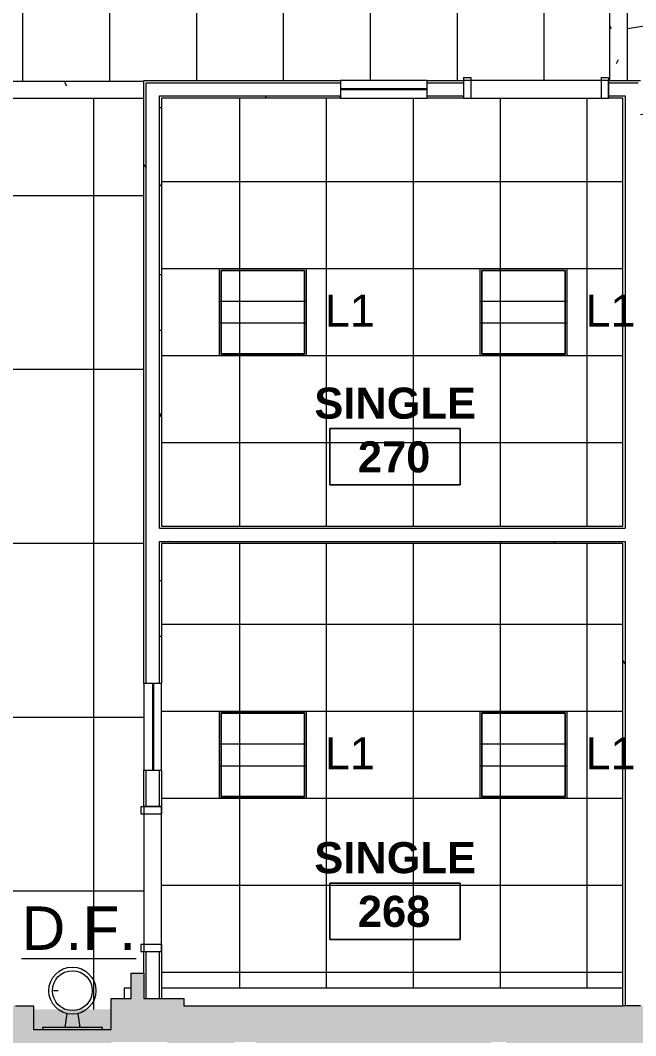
# Model space of a CAD drawing. Header units: inches. Extents: x -24 to 3083, y 122 to 13691.
# Drawn here: x 1367.6 to 1537.6, y 12991.9 to 13272.1 of the extents above; entities that cross this region are included whole.
import ezdxf

# ---------------------------------------------------------------- set-up
doc = ezdxf.new("R2010")
doc.units = ezdxf.units.IN
doc.header["$MEASUREMENT"] = 0
for name, color, linetype, lineweight in [('X2$0$A-AREA-IDEN', 2, 'Continuous', 9), ('X2$0$A-CLNG', 13, 'Continuous', 13), ('X2$0$A-CLNG-PATT', 13, 'Continuous', 13), ('X2$0$A-DETL-GENF', 92, 'Continuous', 9), ('X2$0$A-DOOR', 31, 'Continuous', 13), ('X2$0$A-DOOR-FRAM', 31, 'Continuous', 20), ('X2$0$A-GLAZ', 151, 'Continuous', 13), ('X2$0$A-Plmb', 7, 'Continuous', 9), ('X2$0$A-WALL', 113, 'Continuous', 13), ('X2$0$A-WALL-PATT', 111, 'Continuous', 13), ('X2$0$E-LITE-EQPM', 33, 'Continuous', 9), ('X2$0$E-LITE-EQPM-IDEN', 33, 'Continuous', 9), ('X2$0$I-WALL', 2, 'Continuous', 9), ('X2$0$Plaza America BA02$0$51', 7, 'Continuous', 9), ('X2$0$Plaza America_Tower 1_2nd Floor -REVIT_dwg', 8, 'Continuous', 9)]:
    doc.layers.add(name, color=color, linetype=linetype, lineweight=lineweight)
doc.styles.add('X2$0$Arial_2', font='arial.ttf', dxfattribs={"width": 1.000761027073799, "height": 11.990375})
doc.styles.add('X2$0$Arial_3', font='arial.ttf', dxfattribs={"height": 8.85179640718562})
doc.styles.add('X2$0$Swis721 Lt BT_B', font='', dxfattribs={"height": 8.583975346687202})
doc.styles.get('X2$0$Swis721 Lt BT_B').set_extended_font_data('Swis721 Lt BT', bold=True)
pattern_1 = [(0, (0, 0), (30.72, 7.68), [1.267, -21.773, 1.267, -21.773, -122.88]), (0, (0, 0), (30.72, 7.68), [-46.08, 1.267, -44.813, 1.267, -21.773, -53.76]), (0, (0, 0), (30.72, 7.68), [-115.2, 1.267, -14.093, 1.267, -37.133]), (120, (11.52, 3.84), (-22.01107510106448, 22.76430040425796), [1.267, -21.773, 1.267, -21.773, -122.88]), (120, (11.52, 3.84), (-22.01107510106448, 22.76430040425796), [-46.07999999999999, 1.267, -44.813, 1.267, -21.773, -53.75999999999999]), (120, (11.52, 3.84), (-22.01107510106448, 22.76430040425796), [-115.2, 1.267, -14.093, 1.267, -37.133]), (240, (15.36, 19.2), (-8.708924898935503, -30.44430040425795), [1.267, -21.773, 1.267, -21.773, -122.88]), (240, (15.36, 19.2), (-8.708924898935503, -30.44430040425795), [-46.08, 1.267, -44.813, 1.267, -21.773, -53.76]), (240, (15.36, 19.2), (-8.708924898935503, -30.44430040425795), [-115.2, 1.267, -14.093, 1.267, -37.133])]

# ---------------------------------------------------------------- blocks, each defined once
blk = doc.blocks.new('X2$0$Plaza America_Tower 1_2nd Floor -REVIT_dwg-5250115-FIRST FLOOR')
at = {"layer": 'X2$0$A-Plmb', "color": 253}
for p, q in [((26319.6254793133, 13004.2832614842), (26318.3731043133, 13004.2832614842)), ((26322.05147931329, 12997.9895114842), (26321.5084793133, 12994.1167614842)), ((26325.0994793133, 12997.9895114842), (26325.64247931329, 12994.1167614842)), ((26331.86097931332, 12993.60838648461), (26331.86097931332, 12994.10726148421))]:
    blk.add_line(p, q, dxfattribs=at)
at = {"layer": 'X2$0$A-Plmb', "color": 253, "flags": 128}
blk.add_lwpolyline([(26331.86097931332, 12994.10726148421), (26315.29010431333, 12994.10726148421), (26315.29010431333, 12993.60838648461)], dxfattribs=at)
at = {"layer": 'X2$0$A-Plmb', "color": 253}
for major_axis, ratio in [((6.499739740011137, 0), 0.9992401695747256), ((5.499779780006065, 0), 0.9992401695756156)]:
    blk.add_ellipse((26323.57549938387, 13004.28319587364), major_axis=major_axis, ratio=ratio, dxfattribs=at)
at = {"layer": 'X2$0$Plaza America BA02$0$51', "insert": (26309.53467328511, 13027.53277455905), "char_height": 11.990375, "width": 37.59542857142856, "attachment_point": 1, "line_spacing_factor": 0.9385317878468564, "style": 'X2$0$Arial_2'}
blk.add_mtext('\\LD.F.', dxfattribs=at)
blk = doc.blocks.new('X2$0$Single Flush - OTJ_SOLIDFLUSH_ALUM-4900816-FIRST FLOOR')
at = {"layer": 'X2$0$A-DOOR-FRAM'}
for p, q in [((-20.00000000000034, -3.312499999999999), (-20.00000000000034, 2.4375)), ((-20.00000000000034, 2.437499999999999), (-18.00000000000034, 2.437499999999999)), ((-18.00000000000034, -3.312499999999999), (-18.00000000000034, 2.4375)), ((18.00000399999976, -3.312499999999999), (18.00000399999976, 2.4375)), ((18.00000399999976, 2.437499999999999), (20.00000399999975, 2.437499999999999)), ((20.00000399999975, -3.312499999999999), (20.00000399999975, 2.4375)), ((-20.00000000000034, -3.312499999999999), (-18.00000000000034, -3.312499999999999)), ((18.00000399999976, -3.312499999999999), (20.00000399999975, -3.312499999999999))]:
    blk.add_line(p, q, dxfattribs=at)
blk = doc.blocks.new('X2$0$Frameless opening with glazing - 24_ x 96_-4900874-FIRST FLOOR')
at = {"layer": 'X2$0$A-GLAZ', "lineweight": 30}
blk.add_line((-13.5000000000001, 0.06250000000124077), (10.49999999999988, 0.06250000000124077), dxfattribs=at)
blk = doc.blocks.new('X2$0$Single Flush - OTJ_SOLIDFLUSH_ALUM-4900275-FIRST FLOOR')
at = {"layer": 'X2$0$A-DOOR-FRAM'}
for p, q in [((-20.00000000000034, 3.312499999999999), (-20.00000000000034, -2.4375)), ((-20.00000000000034, 3.312499999999999), (-18.00000000000034, 3.312499999999999)), ((-18.00000000000034, 3.312499999999999), (-18.00000000000034, -2.4375)), ((18.00000399999976, 3.312499999999999), (18.00000399999976, -2.4375)), ((18.00000399999976, 3.312499999999999), (20.00000399999975, 3.312499999999999)), ((20.00000399999975, 3.312499999999999), (20.00000399999975, -2.4375)), ((-20.00000000000034, -2.437499999999999), (-18.00000000000034, -2.437499999999999)), ((18.00000399999976, -2.437499999999999), (20.00000399999975, -2.437499999999999))]:
    blk.add_line(p, q, dxfattribs=at)
blk = doc.blocks.new('X2$0$L-Ceiling Light - Linear Box - 2_x2_-4960925-FIRST FLOOR')
at = {"layer": 'X2$0$E-LITE-EQPM'}
for p, q in [((-12, -11.99999999999904), (-12, 12.00000000000094)), ((-12, 12.00000000000094), (12, 12.00000000000094)), ((-12, -11.99999999999965), (-12, 12.00000000000037)), ((-12, 12.00000000000037), (11.99999999999999, 12.00000000000037)), ((-11.50000000000008, -11.49999999999979), (-11.50000000000008, 11.50000000000021)), ((-11.50000000000008, 11.50000000000021), (11.49999999999991, 11.50000000000021)), ((11.49999999999985, 11.50000000000037), (-11.50000000000013, 11.50000000000037)), ((-11.50000000000012, 11.50000000000037), (-11.50000000000013, -11.49999999999964)), ((11.49999999999991, 11.50000000000021), (11.49999999999991, -11.49999999999979)), ((11.49999999999985, -11.49999999999964), (11.49999999999985, 11.50000000000037)), ((12, 12.00000000000094), (12, -11.99999999999903)), ((11.99999999999999, 12.00000000000037), (11.99999999999999, -11.99999999999965)), ((-12.00000000000001, 3.00000000000094), (11.99999999999999, 3.00000000000094)), ((-12.00000000000001, -2.99999999999906), (11.99999999999999, -2.99999999999906)), ((12, -11.99999999999904), (-12, -11.99999999999904)), ((11.99999999999999, -11.99999999999965), (-12, -11.99999999999965)), ((11.49999999999991, -11.49999999999979), (-11.50000000000008, -11.49999999999979)), ((-11.50000000000013, -11.49999999999964), (11.49999999999985, -11.49999999999964))]:
    blk.add_line(p, q, dxfattribs=at)
blk = doc.blocks.new('X2$0$Room Tag - Room Name and Number-3379422-FIRST FLOOR')
at = {"layer": 'X2$0$A-AREA-IDEN'}
for p, q in [((-0.1880646717928032, -0.1635729993857746), (-0.1880646717928032, -0.001823739990654245)), ((-0.1880646717928032, -0.001823739990654244), (0.1869353282071967, -0.001823739990654244)), ((0.1869353282071967, -0.001823739990655456), (-0.1880646717928029, -0.001823739990654244)), ((-0.1880646717928029, -0.001823739990654251), (-0.1880646717928032, -0.1635729993857734)), ((0.1869353282071967, -0.001823739990654244), (0.1869353282071967, -0.1635729993857746)), ((0.1869353282071964, -0.1635729993857746), (0.1869353282071967, -0.001823739990655458)), ((0.1869353282071967, -0.1635729993857746), (-0.1880646717928032, -0.1635729993857746)), ((-0.1880646717928032, -0.1635729993857734), (0.1869353282071964, -0.1635729993857746))]:
    blk.add_line(p, q, dxfattribs=at)
blk = doc.blocks.new('X2')
at = {"layer": 'X2$0$A-CLNG-PATT'}
h = blk.add_hatch(dxfattribs=at)
h.set_pattern_fill('FP2_75', color=256, style=0, pattern_type=2)
h.set_pattern_definition([(8.816, (26623.168, 13323.519), (3.678283097751899, -23.71645490904559), []), (278.816, (26623.168, 13323.519), (-23.71645490904559, -3.678283097751898), [])])
h.paths.add_polyline_path([(26480.49472931332, 13231.34562212591), (26589.37664213085, 13247.47766195044), (26585.60738466532, 13271.78206923586), (26763.60355800329, 13300.9885708786), (26773.93272931331, 13300.9885708786), (26773.93272931331, 13368.11514031464), (26476.93222931332, 13324.11128540496), (26476.93222931332, 13255.48063648422), (26480.49472931332, 13255.48063648422), (26480.49472931332, 13232.1995192055)], flags=0)
h = blk.add_hatch(dxfattribs=at)
h.set_pattern_fill('FP2_73', color=256, style=0, pattern_type=2)
h.set_pattern_definition([(0, (26592.307, 13061.429), (0, -24), []), (270, (26592.307, 13061.429), (-24, -1.469576158976824e-15), [])])
h.paths.add_polyline_path([(25723.63397931333, 12447.98330596964), (25768.07147931332, 12447.98330596964), (25768.07147931332, 13255.29313648422), (26343.35355800332, 13255.29313648422), (26343.35355800332, 13255.48063648422), (26472.05722931332, 13255.48063648422), (26472.05722931332, 13324.11357087861), (25712.25897931333, 13324.11357087861), (25712.25897931333, 12447.98330596964)], flags=0)
h = blk.add_hatch(dxfattribs=at)
h.set_pattern_fill('FP2_1', color=256, style=0, pattern_type=2)
h.set_pattern_definition(pattern_1)
h.paths.add_polyline_path([(26476.93222931332, 13255.48063648422), (26476.93222931332, 13324.11128540496), (26472.05722931332, 13324.11128540496), (26472.05722931332, 13255.48063648422), (26476.24472931331, 13255.48063648422)], flags=0)
h = blk.add_hatch(dxfattribs=at)
h.set_pattern_fill('FP2_1', color=256, style=0, pattern_type=2)
h.set_pattern_definition(pattern_1)
h.paths.add_polyline_path([(26308.5754993839, 13250.60563648422), (26343.35355800332, 13250.60563648422), (26343.35355800332, 13255.29313648422), (26044.09722931323, 13255.29313648422), (26044.09722931323, 13250.60563648422), (26304.57549938391, 13250.60563648422)], flags=0)
h = blk.add_hatch(dxfattribs=at)
h.set_pattern_fill('FP2_57', color=256, style=0, pattern_type=2)
h.set_pattern_definition([(90, (26179.893, 13031.78), (24, -1.469576158976824e-15), []), (0, (26179.893, 13031.78), (0, -48), [])])
h.paths.add_polyline_path([(26312.85355800328, 12999.10838648462), (26334.32435431332, 12999.10838648462), (26334.32435431332, 13002.10838648462), (26337.85355800328, 13002.10838648461), (26337.85355800328, 13004.95438648464), (26339.85355800332, 13004.95438648464), (26339.85355800332, 13009.10838648461), (26343.35355800332, 13009.10838648461), (26343.35355800332, 13250.60563648422), (26044.09722931323, 13250.60563648422), (26044.09722931323, 13002.10838648462), (26119.35355800328, 13002.10838648462), (26119.35355800328, 13000.10838648461), (26304.35355800332, 13000.11078297586), (26304.35355800332, 13008.85838648461), (26307.85355800332, 13008.85838648461), (26307.85355800332, 13006.77799691365), (26308.5754993839, 13006.77799691365), (26308.5754993839, 13000.10838648461), (26312.85355800326, 13000.10838648461)], flags=0)
h.paths.add_polyline_path([(26275.89251309693, 13033.9050114844), (26275.89251309693, 13221.6550114844), (26280.92376309696, 13221.6550114844), (26280.92376309696, 13033.9050114844)], flags=0)
h.paths.add_polyline_path([(26107.89251309694, 13033.90501148444), (26102.8612630969, 13033.90501148444), (26102.8612630969, 13221.65501148444), (26107.89251309694, 13221.65501148444), (26107.89251309694, 13039.95288662065)], flags=0)
h = blk.add_hatch(dxfattribs=at)
h.set_pattern_fill('FP2_4', color=256, style=0, pattern_type=2)
h.set_pattern_definition([(0, (26412.182, 13203.573), (0, -24), []), (270, (26412.182, 13203.573), (-24, -1.469576158976824e-15), [])])
h.paths.add_polyline_path([(26475.61972931332, 13132.54076148421), (26475.61972931332, 13250.60563648422), (26348.22855800332, 13250.60563648422), (26348.22855800332, 13132.54076148421), (26424.18203642479, 13132.54076148421)], flags=0)
h = blk.add_hatch(dxfattribs=at)
h.set_pattern_fill('FP2_5', color=256, style=0, pattern_type=2)
h.set_pattern_definition([(180, (26412.182, 13081.385), (2.939152317953648e-15, 24), []), (90, (26412.182, 13081.385), (24, -1.469576158976824e-15), [])])
h.paths.add_polyline_path([(26348.22855800332, 13004.95438648464), (26475.61972931332, 13004.95438648464), (26475.61972931332, 13127.66576148421), (26348.22855800332, 13127.66576148421), (26348.22855800332, 13015.10326148421)], flags=0)
at = {"layer": 'X2$0$A-DETL-GENF'}
h = blk.add_hatch(color=9, dxfattribs=at)
h.paths.add_polyline_path([(27246.59947931331, 12643.66863648421), (27286.5994793133, 12643.66863648421), (27286.5994793133, 12644.85613648421), (27288.2869793133, 12644.85613648421), (27288.2869793133, 12862.26238648461), (27198.54085431331, 12862.26238648461), (27198.54085431331, 12644.85613648421), (27246.59947931331, 12644.85613648421)], flags=0)
h.paths.add_polyline_path([(26980.31997931332, 12643.66863648421), (27050.3199793133, 12643.66863648421), (27050.3199793133, 12659.84138648421), (27089.91972931332, 12659.84138648421), (27089.91972931332, 12683.40751148421), (27093.41972931332, 12683.40751148421), (27093.41972931332, 12644.85613648421), (27193.91585431332, 12644.85613648421), (27193.91585431332, 12726.41313648421), (27189.91610431331, 12726.41313648421), (27189.91610431331, 12733.41313648421), (27193.91585431332, 12733.41313648421), (27193.91585431332, 12916.76076148421), (27253.71722187684, 12916.76076148421), (27253.71722187684, 12996.10838648464), (27073.92072931332, 12996.10838648464), (27073.92072931332, 12862.86638648421), (27133.91835431331, 12862.86638648421), (27133.91835431331, 12859.36638648421), (27097.91972931331, 12859.36638648421), (27097.91972931331, 12733.40751148421), (27144.91785431332, 12733.40751148421), (27144.91785431332, 12726.40751148422), (27093.41972931332, 12726.40751148422), (27093.41972931332, 12723.40751148422), (27089.91972931332, 12723.40751148422), (27089.91972931332, 12757.38826148421), (27088.42172931332, 12757.38826148421), (27088.42172931332, 12760.88826148421), (27089.91972931332, 12760.88826148421), (27089.91972931332, 12859.36638648421), (27047.92172931331, 12859.36638648421), (27047.92172931331, 12814.87713648421), (27044.4217293133, 12814.87713648421), (27044.4217293133, 12859.36638648421), (26991.68560431332, 12859.36638648421), (26991.68610431332, 12771.37713648421), (27044.42172931331, 12771.37713648421), (27044.42172931331, 12774.87713648421), (27047.92172931331, 12774.87713648421), (27047.92172931331, 12760.88826148421), (27048.42172931331, 12760.88826148421), (27048.42172931331, 12757.38826148421), (26980.31997931332, 12757.36351148421), (26980.31997931332, 12734.56538648422), (26976.81997931331, 12734.56538648422), (26976.81997931331, 12757.36351148421), (26976.18610431332, 12757.38826148421), (26976.18610431332, 12784.36351148421), (26971.67410431331, 12784.36351148421), (26971.67410431331, 12788.36351148421), (26988.18560431332, 12788.36351148421), (26988.18560431332, 12862.86638648421), (27049.92160431331, 12862.86638648421), (27049.92160431331, 12996.10838648464), (26900.42760431331, 12996.10838648464), (26900.42760431331, 12815.84151148421), (26895.42835431332, 12815.84151148421), (26895.42835431332, 12788.36351148421), (26931.67410431331, 12788.36351148421), (26931.67410431331, 12784.36351148421), (26895.42835431332, 12784.36351148421), (26895.42835431332, 12765.13213648421), (26883.42835431331, 12765.13213648421), (26883.42835431331, 12692.31538648422), (26976.81997931331, 12692.31538648422), (26976.81997931331, 12694.56538648421), (26980.31997931332, 12694.56538648421), (26980.31997931332, 12645.98113648421)], flags=0)
h.paths.add_polyline_path([(27052.31997931331, 12643.66863648421), (27089.91972931332, 12643.66863648421), (27089.91972931332, 12657.84138648421), (27052.31997931331, 12657.84138648421), (27052.31997931331, 12644.85613648421)], flags=0)
h.paths.add_polyline_path([(27293.29203642479, 12644.85613648421), (27295.9539850142, 12644.85613648421), (27295.9539850142, 12862.26238648461), (27292.91197931331, 12862.26238648461), (27292.91197931331, 12644.85613648421)], flags=0)
h.paths.add_polyline_path([(27300.5789850142, 12644.85613648421), (27306.55066603611, 12644.85613648421), (27306.55066603611, 12862.26238648461), (27300.5789850142, 12862.26238648461), (27300.5789850142, 12676.50770592319)], flags=0)
h.paths.add_polyline_path([(26810.83338772923, 12645.98113648421), (26879.92835431331, 12645.98113648421), (26879.92835431331, 12765.13213648421), (26780.35355800329, 12765.13213648421), (26780.35355800329, 12732.41863648421), (26775.35355800329, 12732.41863648421), (26775.35355800329, 12690.91863648422), (26780.35355800329, 12690.91863648422), (26780.35355800329, 12645.98113648421), (26794.68595824558, 12645.98113648421)], flags=0)
h.paths.add_polyline_path([(26883.42835431331, 12645.98113648421), (26976.81997931331, 12645.98113648421), (26976.81997931331, 12656.84088648421), (26883.42835431331, 12656.84088648421), (26883.42835431331, 12646.14370272185)], flags=0)
h.paths.add_polyline_path([(26976.81997931331, 12660.34088648421), (26976.81997931331, 12688.81538648422), (26883.42835431331, 12688.81538648422), (26883.42835431331, 12660.34088648421), (26945.64803642479, 12660.34088648421)], flags=0)
h.paths.add_polyline_path([(27036.43610431332, 12762.38826148421), (27036.43610431332, 12766.37713648421), (26991.68610431332, 12766.37713648421), (26991.68610431332, 12762.38826148421), (27032.55903642479, 12762.38826148421)], flags=0)
h.paths.add_polyline_path([(26098.46656439986, 12767.10838648462), (26110.70885431332, 12767.10838648462), (26110.70885431332, 12996.10838648462), (26095.35355800328, 12996.10838648462), (26095.35355800328, 12767.10838648462)], flags=0)
h.paths.add_polyline_path([(26201.95522931333, 12767.10838648462), (26205.33022931333, 12767.10838648462), (26205.33022931333, 12996.10838648461), (26159.42397931332, 12996.10838648461), (26159.42397931332, 12999.10838648462), (26119.42397931333, 12999.10838648462), (26119.42397931333, 12996.10838648462), (26115.33385431332, 12996.10838648462), (26115.35355800328, 12767.10838648462), (26201.65835583323, 12767.10838648462)], flags=0)
h.paths.add_polyline_path([(26337.27103642479, 12767.10838648462), (26439.82085431332, 12767.10838648462), (26439.82085431332, 12789.08701148421), (26502.06797931332, 12789.08701148421), (26502.06797931332, 12843.66188648421), (26462.69047931332, 12843.66188648421), (26462.69047931332, 12913.61226148421), (26502.06797931332, 12913.61226148421), (26502.06797931332, 12971.12238648421), (26439.32072931332, 12971.12238648421), (26439.32072931332, 12990.10838648461), (26374.30615581538, 12990.10838648461), (26374.30615581538, 12915.82568639083), (26312.85355800328, 12915.82568639083), (26312.85355800328, 12767.10838648462), (26336.01772931333, 12767.10838648462)], flags=0)
h.paths.add_polyline_path([(26243.33214295422, 12767.10838648462), (26308.85355800328, 12767.10838648462), (26308.85355800328, 12813.56101148421), (26233.14272931333, 12813.56101148421), (26233.14272931333, 12767.10838648462), (26241.58214295422, 12767.10838648462)], flags=0)
h.paths.add_polyline_path([(26461.79947931291, 12767.10838648462), (26502.06797931332, 12767.10838648462), (26502.06797931332, 12785.08701148421), (26443.82085431332, 12785.08701148421), (26443.82085431332, 12767.10838648462)], flags=0)
h.paths.add_polyline_path([(26229.64272931333, 12767.10838648462), (26229.64272931333, 12813.56101148421), (26209.95522931332, 12813.56101148421), (26209.95522931332, 12767.10838648462)], flags=0)
h.paths.add_polyline_path([(26780.35355800329, 12775.13213648421), (26881.42835431332, 12775.13213648421), (26881.42835431332, 12878.22588648421), (26780.35355800329, 12878.22588648421), (26780.35355800329, 12849.03588648421), (26775.35355800329, 12849.03588648421), (26775.35355800329, 12807.53588648421), (26780.35355800329, 12807.53588648421), (26780.35355800329, 12794.48270592318)], flags=0)
h.paths.add_polyline_path([(26612.74259020637, 12776.10838648461), (26613.35355800331, 12776.10838648461), (26613.35355800332, 12808.85838648461), (26619.35355800331, 12808.85838648461), (26619.35355800331, 12850.35838648461), (26613.35355800332, 12850.35838648461), (26613.35355800332, 12878.07188648421), (26523.81747931332, 12878.07188648421), (26523.81747931332, 12776.10838648461), (26612.10669087108, 12776.10838648461)], flags=0)
h.paths.add_polyline_path([(26520.31747931332, 12776.10838648461), (26520.31747931332, 12990.10838648461), (26512.06797931333, 12990.10838648461), (26512.06797931333, 12776.10838648461)], flags=0)
h.paths.add_polyline_path([(26211.74292713884, 12817.56101148421), (26308.85355800328, 12817.56101148421), (26308.85355800328, 12937.10801148421), (26312.85355800328, 12937.10801148421), (26312.85355800328, 12921.82568639083), (26368.30615581538, 12921.82568639083), (26368.30615581538, 12990.10838648461), (26349.82435431332, 12990.10838648461), (26349.82435431332, 12980.61801148421), (26312.85355800328, 12980.61801148421), (26312.85355800328, 12977.10801148421), (26308.85355800328, 12977.10801148421), (26308.85355800328, 12996.10838648461), (26291.85355800333, 12996.10838648461), (26291.85355800333, 12999.10838648462), (26251.85355800333, 12999.10838648462), (26251.85355800333, 12996.10838648461), (26209.95522931332, 12996.10838648461), (26209.95522931332, 12817.56101148421)], flags=0)
h.paths.add_polyline_path([(26502.06797931332, 12847.66188648421), (26502.06797931332, 12909.61226148421), (26466.69047931332, 12909.61226148421), (26466.69047931332, 12847.66188648421), (26494.37191009264, 12847.66188648421)], flags=0)
h.paths.add_polyline_path([(27066.92072931332, 12862.86638648421), (27066.92072931332, 12996.10838648464), (27056.92160431331, 12996.10838648464), (27056.92160431331, 12862.86638648421)], flags=0)
h.paths.add_polyline_path([(27198.54085431331, 12866.88738648461), (27270.72360431331, 12866.88738648461), (27270.72360431331, 12996.10838648464), (27261.71722187684, 12996.10838648464), (27261.71722187684, 12912.76076148421), (27198.54085431331, 12912.76076148421), (27198.54085431331, 12885.77753788716)], flags=0)
h.paths.add_polyline_path([(26523.81747931332, 12882.07188648421), (26613.35355800332, 12882.07188648421), (26613.35355800332, 12911.35838648462), (26619.35355800331, 12911.35838648462), (26619.35355800331, 12952.85838648462), (26613.35355800332, 12952.85838648462), (26613.35355800332, 12984.10838648461), (26615.35355800332, 12984.10838648461), (26615.35355800332, 12990.10838648461), (26523.81747931332, 12990.10838648461), (26523.81747931332, 12909.73338648462)], flags=0)
h.paths.add_polyline_path([(26781.81795485483, 12882.22588648421), (26881.42835431332, 12882.22588648421), (26881.42835431332, 12986.10838648464), (26780.35355800329, 12986.10838648464), (26780.35355800329, 12957.76501148424), (26775.35355800329, 12957.76501148424), (26775.35355800329, 12916.26501148424), (26780.35355800329, 12916.26501148424), (26780.35355800329, 12882.22588648421)], flags=0)
h.paths.add_polyline_path([(26443.32072931333, 12975.12238648421), (26502.06797931332, 12975.12238648421), (26502.06797931332, 12990.10838648461), (26443.32072931333, 12990.10838648461)], flags=0)
h.paths.add_polyline_path([(26312.85355800328, 12985.61801148421), (26334.32435431332, 12985.61801148421), (26334.32435431332, 12988.60838648461), (26312.85355800328, 12988.60838648461)], flags=0)
h.paths.add_polyline_path([(26334.32435431332, 12993.60838648461), (26334.32435431332, 12999.10838648462), (26312.85355800328, 12999.10838648462), (26312.85355800328, 12993.60838648461), (26317.02282415781, 12993.60838648461)], flags=0)
at = {"layer": 'X2$0$A-WALL-PATT', "lineweight": 9}
h = blk.add_hatch(dxfattribs=at)
h.set_pattern_fill('FP2_1', color=256, style=0, pattern_type=2)
h.set_pattern_definition(pattern_1)
h.paths.add_polyline_path([(26343.97855800332, 13002.10838648461), (26343.97855800332, 13015.10326148421), (26343.35355800332, 13015.10326148421), (26343.35355800332, 13002.10838648462)], flags=0)
h.paths.add_polyline_path([(26343.35355800332, 13055.10326148421), (26343.97855800332, 13055.10326148421), (26343.97855800332, 13065.10326148421), (26343.35355800332, 13065.10326148421)], flags=0)
h.paths.add_polyline_path([(26343.97855800332, 13089.10326148421), (26343.97855800332, 13255.48063648422), (26343.35355800332, 13255.48063648422), (26343.35355800332, 13089.10326148421)], flags=0)
h = blk.add_hatch(dxfattribs=at)
h.set_pattern_fill('FP2_1', color=256, style=0, pattern_type=2)
h.set_pattern_definition(pattern_1)
h.paths.add_polyline_path([(26348.22855800332, 13002.10838648461), (26348.22855800332, 13015.10326148421), (26347.60355800332, 13015.10326148421), (26347.60355800332, 13002.10838648461)], flags=0)
h.paths.add_polyline_path([(26347.60355800332, 13055.10326148421), (26348.22855800332, 13055.10326148421), (26348.22855800332, 13065.10326148421), (26347.60355800332, 13065.10326148421)], flags=0)
h.paths.add_polyline_path([(26347.60355800332, 13089.10326148421), (26348.22855800332, 13089.10326148421), (26348.22855800332, 13128.29076148421), (26347.60355800332, 13128.27297669601), (26347.60355800332, 13127.66576148421)], flags=0)
h.paths.add_polyline_path([(26347.60355800332, 13131.91576148421), (26348.22855800332, 13131.91576148421), (26348.22855800332, 13251.23063648421), (26347.60355800332, 13251.23063648421), (26347.60355800332, 13132.54076148421)], flags=0)
h = blk.add_hatch(dxfattribs=at)
h.set_pattern_fill('FP2_1', color=256, style=0, pattern_type=2)
h.set_pattern_definition(pattern_1)
h.paths.add_polyline_path([(26421.61972931332, 13250.60563648422), (26431.61972931331, 13250.60563648422), (26431.61972931331, 13251.23063648421), (26421.61972931332, 13251.23063648421)], flags=0)
h.paths.add_polyline_path([(26348.22855800332, 13250.60563648422), (26397.61972931332, 13250.60563648422), (26397.61972931332, 13251.23063648421), (26348.22855800332, 13251.23063648421)], flags=0)
h.paths.add_polyline_path([(26472.05722931332, 13250.60563648422), (26476.24472931331, 13250.60563648422), (26476.24472931331, 13251.23063648421), (26471.61972931332, 13251.23063648421), (26471.61972931332, 13250.60563648422)], flags=0)
h = blk.add_hatch(dxfattribs=at)
h.set_pattern_fill('FP2_1', color=256, style=0, pattern_type=2)
h.set_pattern_definition(pattern_1)
h.paths.add_polyline_path([(26475.61972931332, 13000.10838648461), (26476.24472931331, 13000.10838648461), (26476.24472931331, 13128.29076148421), (26475.61972931332, 13128.29076148421), (26475.61972931332, 13000.35041643824)], flags=0)
h.paths.add_polyline_path([(26476.24472931331, 13131.91576148421), (26476.24472931331, 13250.60563648422), (26475.61972931332, 13250.60563648422), (26475.61972931332, 13131.91576148421)], flags=0)
h = blk.add_hatch(dxfattribs=at)
h.set_pattern_fill('FP2_1', color=256, style=0, pattern_type=2)
h.set_pattern_definition(pattern_1)
h.paths.add_polyline_path([(26475.61972931332, 13127.66576148421), (26475.61666696588, 13128.29076148421), (26348.22855800332, 13128.29076148421), (26348.22855800332, 13127.66576148421), (26424.18203642479, 13127.66576148421)], flags=0)
for points in [[(26343.35355800332, 13002.10838648461), (26343.35355800332, 13009.10838648461), (26339.85355800332, 13009.10838648461), (26339.85355800332, 13002.10838648461)], [(26349.82435431332, 12990.10838648461), (26354.35355800332, 12990.10838648461), (26354.35355800332, 13002.10838648461), (26334.32435431332, 13002.10838648462), (26334.32435431332, 12990.10838648461), (26348.22855800332, 12990.10838648461)], [(26354.35355800332, 12990.10838648461), (26615.35355800332, 12990.10838648461), (26615.35355800332, 13000.10838648462), (26354.35355800332, 13000.10838648461)], [(26334.32435431332, 12988.60838648461), (26334.32435431332, 12993.60838648461), (26312.85355800328, 12993.60838648461), (26312.85355800328, 12988.60838648461), (26314.25913967209, 12988.60838648461)]]:
    blk.add_hatch(color=7, dxfattribs=at).paths.add_polyline_path(points, flags=0)
h = blk.add_hatch(color=7, dxfattribs=at)
h.paths.add_polyline_path([(26205.33022931333, 12996.10838648461), (26251.85355800333, 12996.10838648461), (26251.85355800333, 13000.10838648461), (26159.42397931332, 13000.10838648461), (26159.42397931332, 12996.10838648461), (26163.44903642479, 12996.10838648461)], flags=0)
h.paths.add_polyline_path([(26308.5754993839, 12996.10838648461), (26312.85355800328, 12996.10838648461), (26312.85355800328, 13000.10838648461), (26291.85355800333, 13000.10838648461), (26291.85355800333, 12996.10838648461), (26304.57549938391, 12996.10838648461)], flags=0)
h.paths.add_polyline_path([(26119.35355800328, 12996.10838648462), (26119.42397931333, 12996.10838648462), (26119.42397931333, 13000.10838648461), (26119.35355800328, 13000.10838648461)], flags=0)
h = blk.add_hatch(color=7, dxfattribs=at)
h.paths.add_polyline_path([(26312.85355800328, 12767.10838648462), (26312.85355800328, 12937.10801148421), (26308.85355800328, 12937.10801148421), (26308.85355800328, 12767.10838648462)], flags=0)
h.paths.add_polyline_path([(26312.85355800328, 12977.10801148421), (26312.85355800328, 12996.10838648461), (26308.85355800328, 12996.10838648461), (26308.85355800328, 12977.10801148421)], flags=0)
at = {"layer": 'X2$0$A-CLNG'}
for p, q in [((26472.05722931329, 13255.4806364842), (26472.05722931329, 13324.11357087859)), ((26476.93222931329, 13255.4806364842), (26476.93222931329, 13324.11128540494)), ((25908.27185431325, 13255.2931364842), (26343.35355800329, 13255.2931364842)), ((26044.0972293132, 13250.6056364842), (26343.35355800329, 13250.6056364842)), ((26339.8535580033, 13004.95438648463), (26337.85355800326, 13004.95438648463)), ((26337.85355800326, 13004.95438648463), (26337.85355800326, 13002.1083864846)), ((26475.61972931329, 13004.95438648463), (26348.22855800329, 13004.95438648463))]:
    blk.add_line(p, q, dxfattribs=at)
at = {"layer": 'X2$0$A-WALL'}
for p, q in [((26343.9785580033, 13089.1032614842), (26343.9785580033, 13254.8556364842)), ((26343.9785580033, 13254.8556364842), (26397.61972931329, 13254.8556364842)), ((26421.61972931329, 13254.8556364842), (26431.61972931329, 13254.8556364842)), ((26471.61972931329, 13254.8556364842), (26479.86972931329, 13254.8556364842)), ((26347.60355800329, 13131.9157614842), (26347.60355800329, 13251.2306364842)), ((26347.60355800329, 13251.2306364842), (26397.61972931329, 13251.2306364842)), ((26421.61972931329, 13251.2306364842), (26431.61972931329, 13251.2306364842)), ((26471.61972931329, 13251.2306364842), (26476.24472931329, 13251.2306364842)), ((26476.24472931329, 13251.2306364842), (26476.24472931329, 13131.9157614842)), ((26347.60355800329, 13131.9157614842), (26476.24472931329, 13131.9157614842)), ((26347.60355800329, 13089.1032614842), (26347.60355800329, 13128.2907614842)), ((26347.60355800329, 13128.2907614842), (26476.24472931329, 13128.2907614842)), ((26476.24472931329, 13128.2907614842), (26476.24472931329, 13000.1083864846)), ((26343.9785580033, 13055.1032614842), (26343.9785580033, 13065.1032614842)), ((26347.60355800329, 13055.1032614842), (26347.60355800329, 13065.1032614842)), ((26343.9785580033, 13002.1083864846), (26343.9785580033, 13015.1032614842)), ((26347.60355800329, 13002.1083864846), (26347.60355800329, 13015.1032614842)), ((26480.49472931329, 13000.1083864846), (26475.61972931329, 13000.1083864846))]:
    blk.add_line(p, q, dxfattribs=at)
at = {"layer": 'X2$0$A-WALL', "color": 8, "lineweight": 20}
for p, q in [((26334.3243543133, 13002.1083864846), (26339.8535580033, 13002.1083864846)), ((26334.3243543133, 12993.6083864846), (26334.3243543133, 13002.1083864846)), ((26343.35355800329, 13002.1083864846), (26354.35355800329, 13002.1083864846)), ((26354.35355800329, 13002.1083864846), (26354.35355800329, 13000.1083864846)), ((26307.8535580033, 13000.1083864846), (26312.85355800325, 13000.1083864846)), ((26312.85355800325, 13000.1083864846), (26312.85355800325, 12993.6083864846)), ((26354.35355800329, 13000.1083864846), (26475.61972931329, 13000.1083864846))]:
    blk.add_line(p, q, dxfattribs=at)
at = {"layer": 'X2$0$I-WALL', "lineweight": 13}
for p, q in [((26343.35355800329, 13089.1032614842), (26343.35355800329, 13255.4806364842)), ((26343.35355800329, 13255.4806364842), (26397.61972931329, 13255.4806364842)), ((26397.61972931329, 13255.4806364842), (26397.61972931329, 13250.6056364842)), ((26421.61972931329, 13250.6056364842), (26421.61972931329, 13255.4806364842)), ((26421.61972931329, 13255.4806364842), (26431.61972931329, 13255.4806364842)), ((26431.61972931329, 13255.4806364842), (26431.61972931329, 13250.6056364842)), ((26471.61972931329, 13250.6056364842), (26471.61972931329, 13255.4806364842)), ((26471.61972931329, 13255.4806364842), (26480.49472931329, 13255.4806364842)), ((26348.22855800329, 13250.6056364842), (26348.22855800329, 13132.5407614842)), ((26397.61972931329, 13250.6056364842), (26348.22855800329, 13250.6056364842)), ((26431.61972931329, 13250.6056364842), (26421.61972931329, 13250.6056364842)), ((26475.61972931329, 13250.6056364842), (26471.61972931329, 13250.6056364842)), ((26475.61972931329, 13132.5407614842), (26475.61972931329, 13250.6056364842)), ((26348.22855800329, 13132.5407614842), (26475.61972931329, 13132.5407614842)), ((26348.22855800329, 13127.6657614842), (26348.22855800329, 13089.1032614842)), ((26475.61972931329, 13127.6657614842), (26348.22855800329, 13127.6657614842)), ((26475.61972931329, 13000.1083864846), (26475.61972931329, 13127.6657614842)), ((26348.22855800329, 13089.1032614842), (26343.35355800329, 13089.1032614842)), ((26343.35355800329, 13055.1032614842), (26343.35355800329, 13065.1032614842)), ((26343.35355800329, 13065.1032614842), (26348.22855800329, 13065.1032614842)), ((26348.22855800329, 13065.1032614842), (26348.22855800329, 13055.1032614842)), ((26348.22855800329, 13055.1032614842), (26343.35355800329, 13055.1032614842)), ((26343.35355800329, 13009.1083864846), (26343.35355800329, 13015.1032614842)), ((26343.35355800329, 13015.1032614842), (26348.22855800329, 13015.1032614842)), ((26348.22855800329, 13015.1032614842), (26348.22855800329, 13002.1083864846))]:
    blk.add_line(p, q, dxfattribs=at)
at = {"layer": 'X2$0$I-WALL'}
for p, q in [((26421.61972931329, 13255.4806364842), (26397.61972931329, 13255.4806364842)), ((26471.61972931329, 13255.4806364842), (26431.61972931329, 13255.4806364842)), ((26397.61972931329, 13250.6056364842), (26421.61972931329, 13250.6056364842)), ((26431.61972931329, 13250.6056364842), (26471.61972931329, 13250.6056364842)), ((26343.35355800329, 13089.1032614842), (26343.35355800329, 13065.1032614842)), ((26348.22855800329, 13065.1032614842), (26348.22855800329, 13089.1032614842)), ((26343.35355800329, 13055.1032614842), (26343.35355800329, 13015.1032614842)), ((26348.22855800329, 13015.1032614842), (26348.22855800329, 13055.1032614842))]:
    blk.add_line(p, q, dxfattribs=at)
at = {"layer": 'X2$0$I-WALL', "color": 8, "lineweight": 20}
for p, q in [((26339.8535580033, 13002.1083864846), (26339.8535580033, 13009.1083864846)), ((26339.8535580033, 13009.1083864846), (26343.35355800329, 13009.1083864846)), ((26343.35355800329, 13009.1083864846), (26343.35355800329, 13002.1083864846)), ((26312.85355800325, 12993.6083864846), (26334.3243543133, 12993.6083864846))]:
    blk.add_line(p, q, dxfattribs=at)
at = {"layer": 'X2$0$A-AREA-IDEN', "xscale": 95.99999999999994, "yscale": 95.99999999999994, "zscale": 95.99999999999994}
for p in [(26412.72316099602, 13159.60108981685), (26412.72316099602, 13034.15661863125)]:
    blk.add_blockref('X2$0$Room Tag - Room Name and Number-3379422-FIRST FLOOR', p, dxfattribs=at)
at = {"layer": 'X2$0$A-DOOR'}
blk.add_blockref('X2$0$Single Flush - OTJ_SOLIDFLUSH_ALUM-4900275-FIRST FLOOR', (26451.61972931329, 13253.0431364842), dxfattribs=at)
at = {"layer": 'X2$0$A-DOOR', "rotation": 269.9999999999999}
blk.add_blockref('X2$0$Single Flush - OTJ_SOLIDFLUSH_ALUM-4900816-FIRST FLOOR', (26345.79105800329, 13035.1032614842), dxfattribs=at)
at = {"layer": 'X2$0$A-GLAZ'}
blk.add_blockref('X2$0$Frameless opening with glazing - 24_ x 96_-4900874-FIRST FLOOR', (26411.11972931329, 13253.0431364842), dxfattribs=at)
at = {"layer": 'X2$0$A-GLAZ', "rotation": 269.9999999999999}
blk.add_blockref('X2$0$Frameless opening with glazing - 24_ x 96_-4900874-FIRST FLOOR', (26345.79105800329, 13075.6032614842), dxfattribs=at)
at = {"layer": 'X2$0$E-LITE-EQPM'}
for p in [(26376.18169256431, 13191.5731989842), (26448.18169256431, 13191.5731989842), (26376.18169256431, 13069.3845114842), (26448.18169256431, 13069.3845114842)]:
    blk.add_blockref('X2$0$L-Ceiling Light - Linear Box - 2_x2_-4960925-FIRST FLOOR', p, dxfattribs=at)
at = {"layer": 'X2$0$Plaza America_Tower 1_2nd Floor -REVIT_dwg', "color": 253}
blk.add_blockref('X2$0$Plaza America_Tower 1_2nd Floor -REVIT_dwg-5250115-FIRST FLOOR', (0, 0), dxfattribs=at)
at = {"layer": 'X2$0$A-AREA-IDEN', "char_height": 8.583975346687202, "attachment_point": 2, "line_spacing_factor": 0.9985383491037771, "style": 'X2$0$Swis721 Lt BT_B'}
for s, insert, width in [('SINGLE', (26412.73386866237, 13170.7393190137), 49.46399999999995), ('270', (26412.44783707353, 13155.91251952633), 23.00399999999998), ('SINGLE', (26412.73386866237, 13045.29484782809), 49.46399999999995), ('268', (26412.44783707353, 13030.46804834073), 23.00399999999998)]:
    blk.add_mtext(s, dxfattribs=dict(at, insert=insert, width=width))
at = {"layer": 'X2$0$E-LITE-EQPM-IDEN', "char_height": 8.85179640718562, "width": 16.41599999999998, "attachment_point": 2, "line_spacing_factor": 0.9385317878468563, "style": 'X2$0$Arial_3'}
for insert in [(26400.21388224662, 13196.42344934412), (26472.21388224662, 13196.42344934412), (26400.21388224662, 13074.23476184411), (26472.21388224662, 13074.23476184411)]:
    blk.add_mtext('L1', dxfattribs=dict(at, insert=insert))

msp = doc.modelspace()

# ---------------------------------------------------------------- block references
at = {"color": 253, "lineweight": 5}
msp.add_blockref('X2', (-24941.60159030255, 0), dxfattribs=at)

doc.saveas('drawing.dxf')
